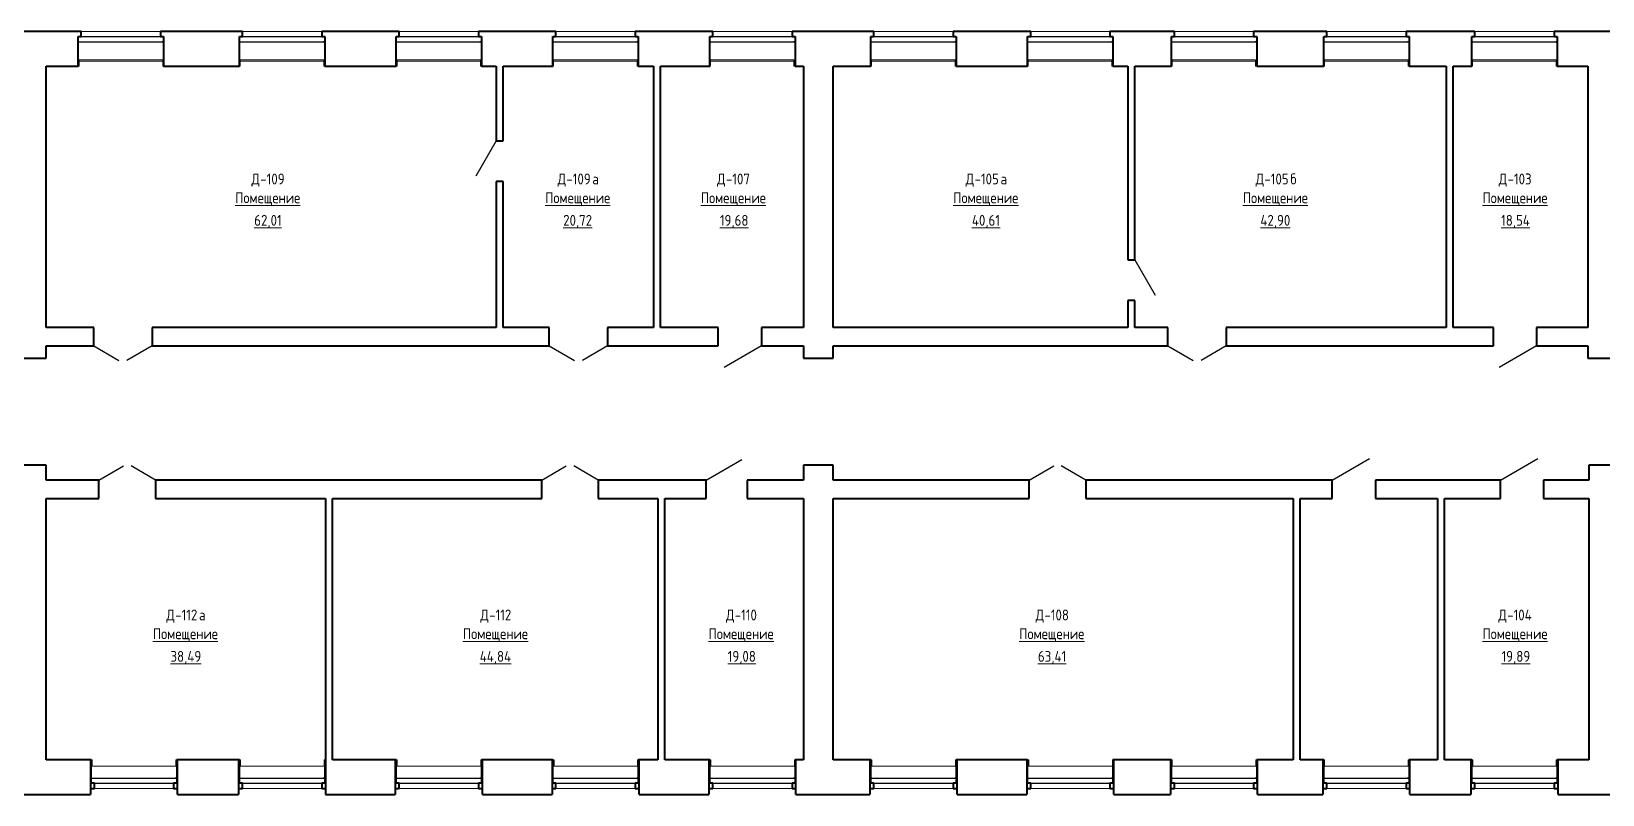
# Model space of a CAD drawing. Header units: millimetres. Extents: x -24 to 373619, y 275 to 149465.
# Drawn here: x 318209 to 354286, y 2775 to 20295 of the extents above; entities that cross this region are included whole.
import ezdxf

# ---------------------------------------------------------------- set-up
doc = ezdxf.new("R2010")
doc.units = ezdxf.units.MM
for name, color, linetype, lineweight in [('Двери', 7, 'Continuous', 18), ('Каркас_Импост', 7, 'Continuous', 30), ('Марки помещений', 7, 'Continuous', 18), ('Окна', 7, 'Continuous', 18), ('Панель', 7, 'Continuous', 30), ('Перекрытия', 7, 'Continuous', 18), ('Стены', 7, 'Continuous', 18), ('Стены разрез', 7, 'Continuous', 40)]:
    doc.layers.add(name, color=color, linetype=linetype, lineweight=lineweight)
doc.styles.add('GOST Common_1', font='GOST Common.ttf', dxfattribs={"width": 0.9, "height": 250})

# ---------------------------------------------------------------- blocks, each defined once
blk = doc.blocks.new('ИРНИТУ-Окно-ГОСТ23166-99_4_2_Створки - 1920 x 2350-303569-001_Весь этаж')
at = {"layer": 'Каркас_Импост'}
for p, q in [((-1018.1, -90), (941.9, -90)), ((-1018.1, -210), (-1018.1, -90)), ((-1018.1, -90), (-983.1, -90)), ((-1018.1, -210), (941.9, -210)), ((-1018.1, -210), (-983.1, -210)), ((941.9, -90), (906.9, -90)), ((941.9, -210), (906.9, -210)), ((941.9, -210), (941.9, -90))]:
    blk.add_line(p, q, dxfattribs=at)
blk = doc.blocks.new('ИРНИТУ_Дверь_Однопольная_ДеревяннаяВнутренняя_филенчатая - 950х3000_c верхней филенкой_-1341336-001_Весь этаж')
at = {"layer": 'Панель'}
blk.add_line((-495, 210), (362, 705), dxfattribs=at)
blk = doc.blocks.new('ИРНИТУ_Дверь_Однопольная_ДеревяннаяВнутренняя_филенчатая - 900х2080 без верха-1341253-001_Весь этаж')
at = {"layer": 'Панель'}
blk.add_line((-470, 210), (344, 680), dxfattribs=at)
blk = doc.blocks.new('AC_Дверь_Двупольная_ДеревяннаяВнутренняя_филенчатая - 1300х3000 _с верхней филенкой_-1358584-001_Весь этаж')
at = {"layer": 'Панель'}
for p, q in [((-670, -210), (-90, -545)), ((670, -210), (90, -545))]:
    blk.add_line(p, q, dxfattribs=at)
blk = doc.blocks.new('ИРНИТУ_Дверь_Однопольная_ДеревяннаяВнутренняя_филенчатая - 900х2080 без верха-1341272-001_Весь этаж')
at = {"layer": 'Панель'}
blk.add_line((-470, -80), (344, -550), dxfattribs=at)
blk = doc.blocks.new('ИРНИТУ_Дверь_Однопольная_ДеревяннаяВнутренняя_филенчатая - 900х2080 без верха-1341261-001_Весь этаж')
at = {"layer": 'Панель'}
blk.add_line((-470, 80), (344, 550), dxfattribs=at)
blk = doc.blocks.new('ИРНИТУ-Окно-ГОСТ23166-99_4_2_Створки - 1920 x 2350-580180-001_Весь этаж')
at = {"layer": 'Каркас_Импост'}
for p, q in [((-1018.1, 280), (941.9, 280)), ((-1018.1, 280), (-1018.1, 160)), ((-1018.1, 280), (-983.1, 280)), ((-1018.1, 160), (941.9, 160)), ((-1018.1, 160), (-983.1, 160)), ((941.9, 280), (906.9, 280)), ((941.9, 160), (906.9, 160)), ((941.9, 280), (941.9, 160))]:
    blk.add_line(p, q, dxfattribs=at)
blk = doc.blocks.new('AC_Дверь_Двупольная_ДеревяннаяВнутренняя_филенчатая_с_верхом - 1260х2080-413008-001_Весь этаж')
at = {"layer": 'Панель'}
for p, q in [((-650, 210), (-87, 535)), ((650, 210), (87, 535))]:
    blk.add_line(p, q, dxfattribs=at)
blk = doc.blocks.new('AC_Дверь_Двупольная_ДеревяннаяВнутренняя_филенчатая - 1300х3000 _с верхней филенкой_-1354453-001_Весь этаж')
at = {"layer": 'Панель'}
for p, q in [((-670, 210), (-90, 545)), ((670, 210), (90, 545))]:
    blk.add_line(p, q, dxfattribs=at)

msp = doc.modelspace()

# ---------------------------------------------------------------- linework, layer by layer
at = {"layer": 'Перекрытия'}
for p, q in [((321224, 19612), (319304, 19612)), ((324924, 19612), (323004, 19612)), ((328524, 19612), (326604, 19612)), ((332119, 19612), (330199, 19612)), ((335719, 19612), (333799, 19612)), ((339419, 19612), (337499, 19612)), ((343019, 19612), (341099, 19612)), ((346319, 19612), (344399, 19612)), ((349824, 19612), (347904, 19612)), ((353219, 19612), (351299, 19612))]:
    msp.add_line(p, q, dxfattribs=at)
at = {"layer": 'Стены'}
for p, q in [((319354, 20295), (321174, 20295)), ((323054, 20295), (324874, 20295)), ((326654, 20295), (328474, 20295)), ((330254, 20295), (332074, 20295)), ((333854, 20295), (335674, 20295)), ((337554, 20295), (339374, 20295)), ((341154, 20295), (342974, 20295)), ((344454, 20295), (346274, 20295)), ((347954, 20295), (349774, 20295)), ((351354, 20295), (353174, 20295)), ((319304, 19495), (319284, 19495)), ((319304, 19495), (319304, 19645)), ((319304, 19645), (321224, 19645)), ((321224, 19645), (321224, 19495)), ((321244, 19495), (321224, 19495)), ((323004, 19495), (322984, 19495)), ((323004, 19495), (323004, 19645)), ((323004, 19645), (324924, 19645)), ((324924, 19645), (324924, 19495)), ((324944, 19495), (324924, 19495)), ((326604, 19495), (326584, 19495)), ((326604, 19495), (326604, 19645)), ((326604, 19645), (328524, 19645)), ((328524, 19645), (328524, 19495)), ((328544, 19495), (328524, 19495)), ((330199, 19495), (330184, 19495)), ((330199, 19495), (330199, 19645)), ((330199, 19645), (332119, 19645)), ((332119, 19645), (332119, 19495)), ((332144, 19495), (332119, 19495)), ((333799, 19495), (333784, 19495)), ((333799, 19495), (333799, 19645)), ((333799, 19645), (335719, 19645)), ((335719, 19645), (335719, 19495)), ((335744, 19495), (335719, 19495)), ((337499, 19495), (337484, 19495)), ((337499, 19495), (337499, 19645)), ((337499, 19645), (339419, 19645)), ((339419, 19645), (339419, 19495)), ((339444, 19495), (339419, 19495)), ((341099, 19495), (341084, 19495)), ((341099, 19495), (341099, 19645)), ((341099, 19645), (343019, 19645)), ((343019, 19645), (343019, 19495)), ((343044, 19495), (343019, 19495)), ((344399, 19495), (344384, 19495)), ((344399, 19495), (344399, 19645)), ((344399, 19645), (346319, 19645)), ((346319, 19645), (346319, 19495)), ((346344, 19495), (346319, 19495)), ((347904, 19495), (347884, 19495)), ((347904, 19495), (347904, 19645)), ((347904, 19645), (349824, 19645)), ((349824, 19645), (349824, 19495)), ((349844, 19495), (349824, 19495)), ((351299, 19495), (351284, 19495)), ((351299, 19495), (351299, 19645)), ((351299, 19645), (353219, 19645)), ((353219, 19645), (353219, 19495)), ((353244, 19495), (353219, 19495)), ((319584, 3575), (319604, 3575)), ((319604, 3425), (319604, 3575)), ((321524, 3425), (319604, 3425)), ((321524, 3575), (321524, 3425)), ((321524, 3575), (321544, 3575)), ((322984, 3575), (323009, 3575)), ((323009, 3425), (323009, 3575)), ((324929, 3425), (323009, 3425)), ((324929, 3575), (324929, 3425)), ((324929, 3575), (324944, 3575)), ((326584, 3575), (326609, 3575)), ((326609, 3425), (326609, 3575)), ((328529, 3425), (326609, 3425)), ((328529, 3575), (328529, 3425)), ((328529, 3575), (328544, 3575)), ((330184, 3575), (330209, 3575)), ((330209, 3425), (330209, 3575)), ((332129, 3425), (330209, 3425)), ((332129, 3575), (332129, 3425)), ((332129, 3575), (332144, 3575)), ((333784, 3575), (333809, 3575)), ((333809, 3425), (333809, 3575)), ((335729, 3425), (333809, 3425)), ((335729, 3575), (335729, 3425)), ((335729, 3575), (335744, 3575)), ((337484, 3575), (337504, 3575)), ((337504, 3425), (337504, 3575)), ((339424, 3425), (337504, 3425)), ((339424, 3575), (339424, 3425)), ((339424, 3575), (339444, 3575)), ((341084, 3575), (341109, 3575)), ((341109, 3425), (341109, 3575)), ((343029, 3425), (341109, 3425)), ((343029, 3575), (343029, 3425)), ((343029, 3575), (343044, 3575)), ((344384, 3575), (344404, 3575)), ((344404, 3425), (344404, 3575)), ((346324, 3425), (344404, 3425)), ((346324, 3575), (346324, 3425)), ((346324, 3575), (346344, 3575)), ((347884, 3575), (347904, 3575)), ((347904, 3425), (347904, 3575)), ((349824, 3425), (347904, 3425)), ((349824, 3575), (349824, 3425)), ((349824, 3575), (349844, 3575)), ((351284, 3575), (351304, 3575)), ((351304, 3425), (351304, 3575)), ((353224, 3425), (351304, 3425)), ((353224, 3575), (353224, 3425)), ((353224, 3575), (353244, 3575)), ((321474, 2915), (319654, 2915)), ((324874, 2915), (323054, 2915)), ((328474, 2915), (326654, 2915)), ((332074, 2915), (330254, 2915)), ((335674, 2915), (333854, 2915)), ((339374, 2915), (337554, 2915)), ((342974, 2915), (341154, 2915)), ((346274, 2915), (344454, 2915)), ((349774, 2915), (347954, 2915)), ((353174, 2915), (351354, 2915))]:
    msp.add_line(p, q, dxfattribs=at)
at = {"layer": 'Стены разрез'}
for p, q in [((319354, 20295), (316674, 20295)), ((319354, 20175), (319354, 20295)), ((323054, 20295), (321174, 20295)), ((321174, 20295), (321174, 20175)), ((323054, 20175), (323054, 20295)), ((326654, 20295), (324874, 20295)), ((324874, 20295), (324874, 20175)), ((326654, 20175), (326654, 20295)), ((330254, 20295), (328474, 20295)), ((328474, 20295), (328474, 20175)), ((330254, 20175), (330254, 20295)), ((333854, 20295), (332074, 20295)), ((332074, 20295), (332074, 20175)), ((333854, 20175), (333854, 20295)), ((337554, 20295), (335674, 20295)), ((335674, 20295), (335674, 20175)), ((337554, 20175), (337554, 20295)), ((341154, 20295), (339374, 20295)), ((339374, 20295), (339374, 20175)), ((341154, 20175), (341154, 20295)), ((344454, 20295), (342974, 20295)), ((342974, 20295), (342974, 20175)), ((344454, 20175), (344454, 20295)), ((347954, 20295), (346274, 20295)), ((346274, 20295), (346274, 20175)), ((347954, 20175), (347954, 20295)), ((351354, 20295), (349774, 20295)), ((349774, 20295), (349774, 20175)), ((351354, 20175), (351354, 20295)), ((354969, 20295), (353174, 20295)), ((353174, 20295), (353174, 20175)), ((319284, 19495), (319284, 20175)), ((319284, 20175), (319354, 20175)), ((321174, 20175), (321244, 20175)), ((321244, 20175), (321244, 19495)), ((322984, 19495), (322984, 20175)), ((322984, 20175), (323054, 20175)), ((324874, 20175), (324944, 20175)), ((324944, 20175), (324944, 19495)), ((326584, 19495), (326584, 20175)), ((326584, 20175), (326654, 20175)), ((328474, 20175), (328544, 20175)), ((328544, 20175), (328544, 19495)), ((330184, 19495), (330184, 20175)), ((330184, 20175), (330254, 20175)), ((332074, 20175), (332144, 20175)), ((332144, 20175), (332144, 19495)), ((333784, 19495), (333784, 20175)), ((333784, 20175), (333854, 20175)), ((335674, 20175), (335744, 20175)), ((335744, 20175), (335744, 19495)), ((337484, 19495), (337484, 20175)), ((337484, 20175), (337554, 20175)), ((339374, 20175), (339444, 20175)), ((339444, 20175), (339444, 19495)), ((341084, 19495), (341084, 20175)), ((341084, 20175), (341154, 20175)), ((342974, 20175), (343044, 20175)), ((343044, 20175), (343044, 19495)), ((344384, 19495), (344384, 20175)), ((344384, 20175), (344454, 20175)), ((346274, 20175), (346344, 20175)), ((346344, 20175), (346344, 19495)), ((347884, 19495), (347884, 20175)), ((347884, 20175), (347954, 20175)), ((349774, 20175), (349844, 20175)), ((349844, 20175), (349844, 19495)), ((351284, 19495), (351284, 20175)), ((351284, 20175), (351354, 20175)), ((353174, 20175), (353244, 20175)), ((353244, 20175), (353244, 19495)), ((318549, 19495), (319284, 19495)), ((318549, 13495), (318549, 19495)), ((321244, 19495), (322984, 19495)), ((324944, 19495), (326584, 19495)), ((328544, 19495), (328884, 19495)), ((328884, 19495), (328884, 17787)), ((329044, 19495), (330184, 19495)), ((329044, 17787), (329044, 19495)), ((332144, 19495), (332496, 19495)), ((332496, 19495), (332496, 13495)), ((332656, 19495), (333784, 19495)), ((332656, 13495), (332656, 19495)), ((335744, 19495), (335936, 19495)), ((335936, 19495), (335936, 13495)), ((336616, 19495), (337484, 19495)), ((336616, 13495), (336616, 19495)), ((339444, 19495), (341084, 19495)), ((343044, 19495), (343384, 19495)), ((343384, 19495), (343384, 15055)), ((343544, 19495), (344384, 19495)), ((343544, 15055), (343544, 19495)), ((346344, 19495), (347884, 19495)), ((349844, 19495), (350694, 19495)), ((350694, 19495), (350694, 13495)), ((350854, 19495), (351284, 19495)), ((350854, 13495), (350854, 19495)), ((353244, 19495), (353944, 19495)), ((353944, 19495), (353944, 13495)), ((328884, 17787), (329044, 17787)), ((328884, 16847), (328884, 13495)), ((329044, 16847), (328884, 16847)), ((329044, 13495), (329044, 16847)), ((343384, 15055), (343544, 15055)), ((343384, 14115), (343384, 13495)), ((343544, 14115), (343384, 14115)), ((343544, 13495), (343544, 14115)), ((319639, 13495), (318549, 13495)), ((319639, 13075), (319639, 13495)), ((328884, 13495), (320979, 13495)), ((320979, 13495), (320979, 13075)), ((330100, 13495), (329044, 13495)), ((330100, 13075), (330100, 13495)), ((332496, 13495), (331440, 13495)), ((331440, 13495), (331440, 13075)), ((333981, 13495), (332656, 13495)), ((333981, 13075), (333981, 13495)), ((335936, 13495), (334971, 13495)), ((334971, 13495), (334971, 13075)), ((343384, 13495), (336616, 13495)), ((344306, 13495), (343544, 13495)), ((344306, 13075), (344306, 13495)), ((350694, 13495), (345646, 13495)), ((345646, 13495), (345646, 13075)), ((351779, 13495), (350854, 13495)), ((351779, 13075), (351779, 13495)), ((353944, 13495), (352769, 13495)), ((352769, 13495), (352769, 13075)), ((318549, 12796), (318549, 13075)), ((318549, 13075), (319639, 13075)), ((320979, 13075), (330100, 13075)), ((331440, 13075), (333981, 13075)), ((334971, 13075), (335936, 13075)), ((335936, 13075), (335936, 12796)), ((336616, 12796), (336616, 13075)), ((336616, 13075), (344306, 13075)), ((345646, 13075), (351779, 13075)), ((352769, 13075), (353944, 13075)), ((353944, 13075), (353944, 12796)), ((316749, 12796), (318549, 12796)), ((335936, 12796), (336616, 12796)), ((353944, 12796), (355769, 12796)), ((318549, 10340), (316749, 10340)), ((318549, 9995), (318549, 10340)), ((335936, 10340), (335936, 9995)), ((336616, 10340), (335936, 10340)), ((336616, 9995), (336616, 10340)), ((355769, 10336), (353969, 10336)), ((353969, 10336), (353969, 9995)), ((319759, 9995), (318549, 9995)), ((319759, 9575), (319759, 9995)), ((329926, 9995), (321059, 9995)), ((321059, 9995), (321059, 9575)), ((329926, 9575), (329926, 9995)), ((333706, 9995), (331226, 9995)), ((331226, 9995), (331226, 9575)), ((333706, 9575), (333706, 9995)), ((335936, 9995), (334646, 9995)), ((334646, 9995), (334646, 9575)), ((341120, 9995), (336616, 9995)), ((341120, 9575), (341120, 9995)), ((348079, 9995), (342420, 9995)), ((342420, 9995), (342420, 9575)), ((348079, 9575), (348079, 9995)), ((351941, 9995), (349069, 9995)), ((349069, 9995), (349069, 9575)), ((351941, 9575), (351941, 9995)), ((353969, 9995), (352931, 9995)), ((352931, 9995), (352931, 9575)), ((318549, 3575), (318549, 9575)), ((318549, 9575), (319759, 9575)), ((321059, 9575), (324964, 9575)), ((324964, 9575), (324964, 2775)), ((325124, 9575), (329926, 9575)), ((325124, 3575), (325124, 9575)), ((331226, 9575), (332596, 9575)), ((332596, 9575), (332596, 3575)), ((332756, 9575), (333706, 9575)), ((332756, 3575), (332756, 9575)), ((334646, 9575), (335936, 9575)), ((335936, 9575), (335936, 3575)), ((336616, 3575), (336616, 9575)), ((336616, 9575), (341120, 9575)), ((342420, 9575), (347184, 9575)), ((347184, 9575), (347184, 3575)), ((347344, 9575), (348079, 9575)), ((347344, 3575), (347344, 9575)), ((349069, 9575), (350494, 9575)), ((350494, 9575), (350494, 3575)), ((350654, 9575), (351941, 9575)), ((350654, 3575), (350654, 9575)), ((352931, 9575), (353969, 9575)), ((353969, 9575), (353969, 3575)), ((319584, 3575), (318549, 3575)), ((319564, 3575), (319564, 2775)), ((319584, 3035), (319584, 3575)), ((322984, 3575), (321544, 3575)), ((321544, 3575), (321544, 3035)), ((321564, 2775), (321564, 3575)), ((322964, 3575), (322964, 2775)), ((322984, 3035), (322984, 3575)), ((324964, 3575), (324944, 3575)), ((324944, 3575), (324944, 3035)), ((326584, 3575), (325124, 3575)), ((326564, 3575), (326564, 2775)), ((326584, 3035), (326584, 3575)), ((330184, 3575), (328544, 3575)), ((328544, 3575), (328544, 3035)), ((328564, 2775), (328564, 3575)), ((330164, 3575), (330164, 2775)), ((330184, 3035), (330184, 3575)), ((332596, 3575), (332144, 3575)), ((332144, 3575), (332144, 3035)), ((332164, 2775), (332164, 3575)), ((333784, 3575), (332756, 3575)), ((333764, 3575), (333764, 2775)), ((333784, 3035), (333784, 3575)), ((335936, 3575), (335744, 3575)), ((335744, 3575), (335744, 3035)), ((335764, 2775), (335764, 3575)), ((337484, 3575), (336616, 3575)), ((337464, 3575), (337464, 2775)), ((337484, 3035), (337484, 3575)), ((341084, 3575), (339444, 3575)), ((339444, 3575), (339444, 3035)), ((339464, 2775), (339464, 3575)), ((341064, 3575), (341064, 2775)), ((341084, 3035), (341084, 3575)), ((344384, 3575), (343044, 3575)), ((343044, 3575), (343044, 3035)), ((343064, 2775), (343064, 3575)), ((344364, 3575), (344364, 2775)), ((344384, 3035), (344384, 3575)), ((347184, 3575), (346344, 3575)), ((346344, 3575), (346344, 3035)), ((346364, 2775), (346364, 3575)), ((347884, 3575), (347344, 3575)), ((347864, 3575), (347864, 2775)), ((347884, 3035), (347884, 3575)), ((350494, 3575), (349844, 3575)), ((349844, 3575), (349844, 3035)), ((349864, 2775), (349864, 3575)), ((351284, 3575), (350654, 3575)), ((351264, 3575), (351264, 2775)), ((351284, 3035), (351284, 3575)), ((353969, 3575), (353244, 3575)), ((353244, 3575), (353244, 3035)), ((353264, 2775), (353264, 3575)), ((319564, 2915), (319654, 2915)), ((319654, 3035), (319584, 3035)), ((319654, 2915), (319654, 3035)), ((321544, 3035), (321474, 3035)), ((321474, 3035), (321474, 2915)), ((321474, 2915), (321564, 2915)), ((322964, 2915), (323054, 2915)), ((323054, 3035), (322984, 3035)), ((323054, 2915), (323054, 3035)), ((324944, 3035), (324874, 3035)), ((324874, 3035), (324874, 2915)), ((324874, 2915), (324964, 2915)), ((326564, 2915), (326654, 2915)), ((326654, 3035), (326584, 3035)), ((326654, 2915), (326654, 3035)), ((328544, 3035), (328474, 3035)), ((328474, 3035), (328474, 2915)), ((328474, 2915), (328564, 2915)), ((330164, 2915), (330254, 2915)), ((330254, 3035), (330184, 3035)), ((330254, 2915), (330254, 3035)), ((332144, 3035), (332074, 3035)), ((332074, 3035), (332074, 2915)), ((332074, 2915), (332164, 2915)), ((333764, 2915), (333854, 2915)), ((333854, 3035), (333784, 3035)), ((333854, 2915), (333854, 3035)), ((335744, 3035), (335674, 3035)), ((335674, 3035), (335674, 2915)), ((335674, 2915), (335764, 2915)), ((337464, 2915), (337554, 2915)), ((337554, 3035), (337484, 3035)), ((337554, 2915), (337554, 3035)), ((339444, 3035), (339374, 3035)), ((339374, 3035), (339374, 2915)), ((339374, 2915), (339464, 2915)), ((341064, 2915), (341154, 2915)), ((341154, 3035), (341084, 3035)), ((341154, 2915), (341154, 3035)), ((343044, 3035), (342974, 3035)), ((342974, 3035), (342974, 2915)), ((342974, 2915), (343064, 2915)), ((344364, 2915), (344454, 2915)), ((344454, 3035), (344384, 3035)), ((344454, 2915), (344454, 3035)), ((346344, 3035), (346274, 3035)), ((346274, 3035), (346274, 2915)), ((346274, 2915), (346364, 2915)), ((347864, 2915), (347954, 2915)), ((347954, 3035), (347884, 3035)), ((347954, 2915), (347954, 3035)), ((349844, 3035), (349774, 3035)), ((349774, 3035), (349774, 2915)), ((349774, 2915), (349864, 2915)), ((351264, 2915), (351354, 2915)), ((351354, 3035), (351284, 3035)), ((351354, 2915), (351354, 3035)), ((353244, 3035), (353174, 3035)), ((353174, 3035), (353174, 2915)), ((353174, 2915), (353264, 2915)), ((316409, 2775), (319564, 2775)), ((321564, 2775), (322964, 2775)), ((324964, 2775), (326564, 2775)), ((328564, 2775), (330164, 2775)), ((332164, 2775), (333764, 2775)), ((335764, 2775), (337464, 2775)), ((339464, 2775), (341064, 2775)), ((343064, 2775), (344364, 2775)), ((346364, 2775), (347864, 2775)), ((349864, 2775), (351264, 2775)), ((353264, 2775), (354969, 2775))]:
    msp.add_line(p, q, dxfattribs=at)

# ---------------------------------------------------------------- block references
at = {"layer": 'Двери'}
for name, p, rotation in [('ИРНИТУ_Дверь_Однопольная_ДеревяннаяВнутренняя_филенчатая - 900х2080 без верха-1341272-001_Весь этаж', (328964, 17317), 270.0000000000001), ('ИРНИТУ_Дверь_Однопольная_ДеревяннаяВнутренняя_филенчатая - 900х2080 без верха-1341261-001_Весь этаж', (343464, 14585), 270.0000000000001), ('AC_Дверь_Двупольная_ДеревяннаяВнутренняя_филенчатая - 1300х3000 _с верхней филенкой_-1354453-001_Весь этаж', (320309, 13285), 180), ('AC_Дверь_Двупольная_ДеревяннаяВнутренняя_филенчатая - 1300х3000 _с верхней филенкой_-1354453-001_Весь этаж', (330770, 13285), 180), ('ИРНИТУ_Дверь_Однопольная_ДеревяннаяВнутренняя_филенчатая - 950х3000_c верхней филенкой_-1341336-001_Весь этаж', (334476, 13285), 180), ('ИРНИТУ_Дверь_Однопольная_ДеревяннаяВнутренняя_филенчатая - 950х3000_c верхней филенкой_-1341336-001_Весь этаж', (352274, 13285), 180)]:
    msp.add_blockref(name, p, dxfattribs=dict(at, rotation=rotation))
for name, p in [('AC_Дверь_Двупольная_ДеревяннаяВнутренняя_филенчатая - 1300х3000 _с верхней филенкой_-1358584-001_Весь этаж', (344976, 13285)), ('ИРНИТУ_Дверь_Однопольная_ДеревяннаяВнутренняя_филенчатая - 900х2080 без верха-1341253-001_Весь этаж', (334176, 9785)), ('ИРНИТУ_Дверь_Однопольная_ДеревяннаяВнутренняя_филенчатая - 950х3000_c верхней филенкой_-1341336-001_Весь этаж', (348574, 9785)), ('ИРНИТУ_Дверь_Однопольная_ДеревяннаяВнутренняя_филенчатая - 950х3000_c верхней филенкой_-1341336-001_Весь этаж', (352436, 9785)), ('AC_Дверь_Двупольная_ДеревяннаяВнутренняя_филенчатая_с_верхом - 1260х2080-413008-001_Весь этаж', (320409, 9785)), ('AC_Дверь_Двупольная_ДеревяннаяВнутренняя_филенчатая_с_верхом - 1260х2080-413008-001_Весь этаж', (330576, 9785)), ('AC_Дверь_Двупольная_ДеревяннаяВнутренняя_филенчатая_с_верхом - 1260х2080-413008-001_Весь этаж', (341770, 9785))]:
    msp.add_blockref(name, p, dxfattribs=at)
at = {"layer": 'Окна'}
for name, p in [('ИРНИТУ-Окно-ГОСТ23166-99_4_2_Створки - 1920 x 2350-580180-001_Весь этаж', (320302, 19895)), ('ИРНИТУ-Окно-ГОСТ23166-99_4_2_Створки - 1920 x 2350-580180-001_Весь этаж', (324002, 19895)), ('ИРНИТУ-Окно-ГОСТ23166-99_4_2_Створки - 1920 x 2350-580180-001_Весь этаж', (327602, 19895)), ('ИРНИТУ-Окно-ГОСТ23166-99_4_2_Створки - 1920 x 2350-580180-001_Весь этаж', (331202, 19895)), ('ИРНИТУ-Окно-ГОСТ23166-99_4_2_Створки - 1920 x 2350-580180-001_Весь этаж', (334802, 19895)), ('ИРНИТУ-Окно-ГОСТ23166-99_4_2_Створки - 1920 x 2350-580180-001_Весь этаж', (338502, 19895)), ('ИРНИТУ-Окно-ГОСТ23166-99_4_2_Створки - 1920 x 2350-580180-001_Весь этаж', (342102, 19895)), ('ИРНИТУ-Окно-ГОСТ23166-99_4_2_Створки - 1920 x 2350-580180-001_Весь этаж', (345402, 19895)), ('ИРНИТУ-Окно-ГОСТ23166-99_4_2_Створки - 1920 x 2350-580180-001_Весь этаж', (348902, 19895)), ('ИРНИТУ-Окно-ГОСТ23166-99_4_2_Створки - 1920 x 2350-580180-001_Весь этаж', (352302, 19895)), ('ИРНИТУ-Окно-ГОСТ23166-99_4_2_Створки - 1920 x 2350-303569-001_Весь этаж', (320602, 3245)), ('ИРНИТУ-Окно-ГОСТ23166-99_4_2_Створки - 1920 x 2350-303569-001_Весь этаж', (324002, 3245)), ('ИРНИТУ-Окно-ГОСТ23166-99_4_2_Створки - 1920 x 2350-303569-001_Весь этаж', (327602, 3245)), ('ИРНИТУ-Окно-ГОСТ23166-99_4_2_Створки - 1920 x 2350-303569-001_Весь этаж', (331202, 3245)), ('ИРНИТУ-Окно-ГОСТ23166-99_4_2_Створки - 1920 x 2350-303569-001_Весь этаж', (334802, 3245)), ('ИРНИТУ-Окно-ГОСТ23166-99_4_2_Створки - 1920 x 2350-303569-001_Весь этаж', (338502, 3245)), ('ИРНИТУ-Окно-ГОСТ23166-99_4_2_Створки - 1920 x 2350-303569-001_Весь этаж', (342102, 3245)), ('ИРНИТУ-Окно-ГОСТ23166-99_4_2_Створки - 1920 x 2350-303569-001_Весь этаж', (345402, 3245)), ('ИРНИТУ-Окно-ГОСТ23166-99_4_2_Створки - 1920 x 2350-303569-001_Весь этаж', (348902, 3245)), ('ИРНИТУ-Окно-ГОСТ23166-99_4_2_Створки - 1920 x 2350-303569-001_Весь этаж', (352302, 3245))]:
    msp.add_blockref(name, p, dxfattribs=at)

# ---------------------------------------------------------------- texts
at = {"layer": 'Марки помещений', "lineweight": 9, "char_height": 250, "attachment_point": 1, "style": 'GOST Common_1'}
for s, insert, width in [('\\fGOST Common|b0|i0|c204|p34|;\\W.9;Д', (323262, 17033), 245.32), ('-109', (323464, 17033), 721.52), ('\\fGOST Common|b0|i0|c204|p34|;\\W.9;Д', (330291, 17033), 245.32), ('-109', (330493, 17033), 721.52), ('\\fGOST Common|b0|i0|c204|p34|;\\W.9;а', (331088, 17033), 216.46), ('\\fGOST Common|b0|i0|c204|p34|;\\W.9;Д', (333954, 17033), 245.32), ('-107', (334157, 17033), 721.52), ('\\fGOST Common|b0|i0|c204|p34|;\\W.9;Д', (339662, 17033), 245.32), ('-105', (339865, 17033), 721.52), ('\\fGOST Common|b0|i0|c204|p34|;\\W.9;а', (340460, 17033), 216.46), ('\\fGOST Common|b0|i0|c204|p34|;\\W.9;Д', (346319, 17033), 245.32), ('-105', (346521, 17033), 721.52), ('\\fGOST Common|b0|i0|c204|p34|;\\W.9;б', (347117, 17033), 194.81), ('\\fGOST Common|b0|i0|c204|p34|;\\W.9;Д', (351903, 17033), 245.32), ('-103', (352105, 17033), 721.52), ('\\LПомещение', (322887, 16601), 1875.95), ('\\LПомещение', (330005, 16601), 1875.95), ('\\LПомещение', (333579, 16601), 1875.95), ('\\LПомещение', (339376, 16601), 1875.95), ('\\LПомещение', (346024, 16601), 1875.95), ('\\LПомещение', (351527, 16601), 1875.95), ('\\L62,01', (323325, 16083), 815.32), ('\\L20,72', (330419, 16083), 873.04), ('\\L19,68', (334017, 16083), 815.32), ('\\L40,61', (339805, 16083), 836.96), ('\\L42,90', (346429, 16083), 894.68), ('\\L18,54', (351956, 16083), 836.96), ('\\fGOST Common|b0|i0|c204|p34|;\\W.9;Д', (321307, 7023), 245.32), ('-112', (321510, 7023), 663.8), ('\\fGOST Common|b0|i0|c204|p34|;\\W.9;а', (322057, 7023), 216.46), ('\\fGOST Common|b0|i0|c204|p34|;\\W.9;Д', (328517, 7023), 245.32), ('-112', (328719, 7023), 663.8), ('\\fGOST Common|b0|i0|c204|p34|;\\W.9;Д', (334157, 7023), 245.32), ('-110', (334359, 7023), 663.8), ('\\fGOST Common|b0|i0|c204|p34|;\\W.9;Д', (341267, 7023), 245.32), ('-108', (341470, 7023), 721.52), ('\\fGOST Common|b0|i0|c204|p34|;\\W.9;Д', (351894, 7023), 245.32), ('-104', (352096, 7023), 743.16), ('\\LПомещение', (320997, 6592), 1875.95), ('\\LПомещение', (328117, 6592), 1875.95), ('\\LПомещение', (333758, 6592), 1875.95), ('\\LПомещение', (340892, 6592), 1875.95), ('\\LПомещение', (351527, 6592), 1875.95), ('\\L38,49', (321402, 6073), 894.68), ('\\L44,84', (328504, 6073), 937.97), ('\\L19,08', (334196, 6073), 815.32), ('\\L63,41', (341321, 6073), 836.96), ('\\L19,89', (351965, 6073), 815.32)]:
    msp.add_mtext(s, dxfattribs=dict(at, insert=insert, width=width))

doc.saveas('drawing.dxf')
